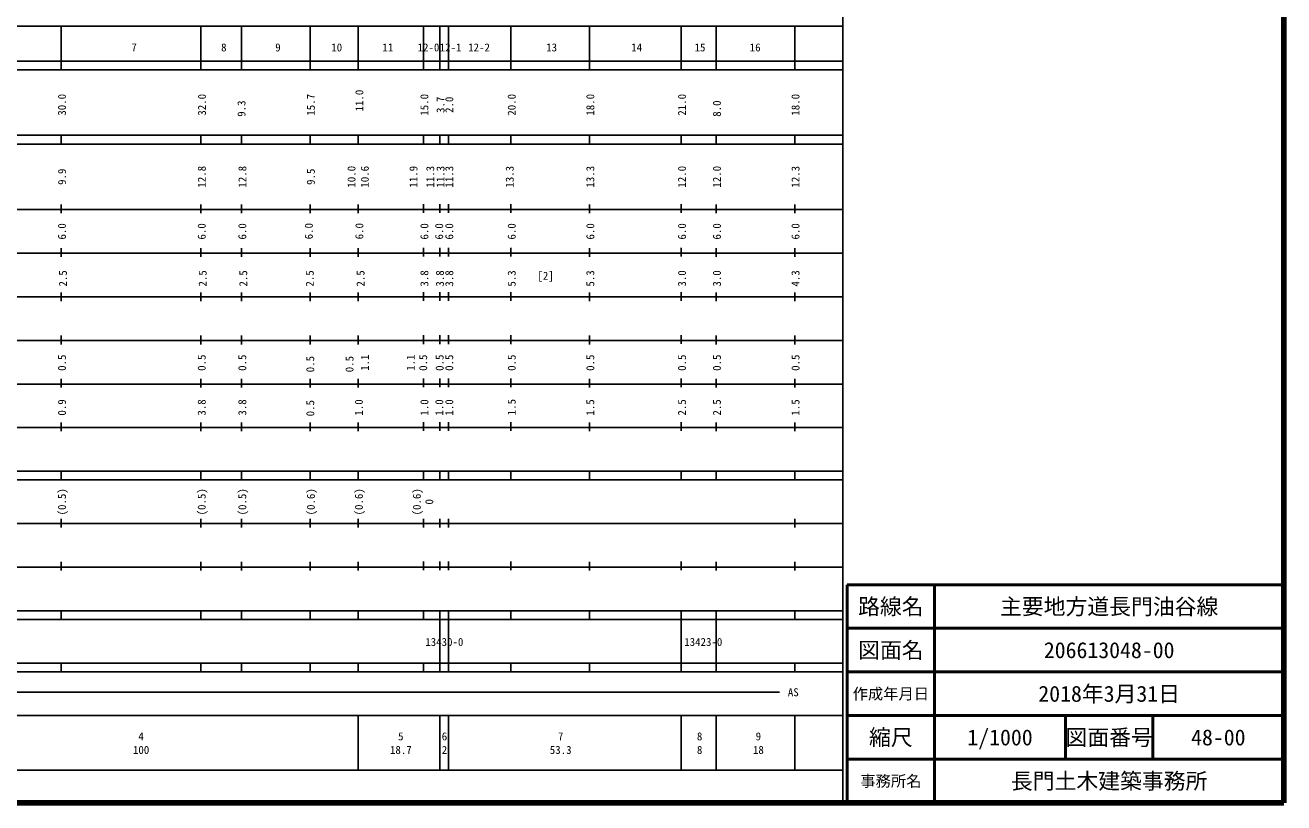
# Model space of a CAD drawing. Units: millimetres on the paper, enlarged 1000 times. Extents: x 40000 to 680000, y 20000 to 380000.
# Drawn here: x 391738 to 680000, y 20000 to 198249 of the extents above; entities that cross this region are included whole.
import ezdxf
from ezdxf.enums import TextEntityAlignment as Align

# ---------------------------------------------------------------- set-up
doc = ezdxf.new("R2010")
doc.units = ezdxf.units.MM
doc.header["$LTSCALE"] = 1000
for name, color, linetype, lineweight in [('M-TTL', 2, 'Continuous', 140), ('M-TTL-BAND', 7, 'Continuous', 25), ('M-TTL-FRAM', 2, 'Continuous', 50), ('M-TTL-LINE', 7, 'Continuous', 50), ('M-TTL-TXT', 7, 'Continuous', 13)]:
    doc.layers.add(name, color=color, linetype=linetype, lineweight=lineweight)
doc.styles.add('ＭＳ ゴシック', font='')
doc.styles.get('ＭＳ ゴシック').set_extended_font_data('MS Gothic')

msp = doc.modelspace()

# ---------------------------------------------------------------- linework, layer by layer
at = {"layer": 'M-TTL'}
for p, q in [((680000, 20000), (680000, 380000)), ((40000, 20000), (680000, 20000))]:
    msp.add_line(p, q, dxfattribs=at)
at = {"layer": 'M-TTL-BAND'}
for p, q in [((579000, 20000), (579000, 370000)), ((68000, 198000), (579000, 198000)), ((400000, 198000), (400000, 187984)), ((432000, 198000), (432000, 187984)), ((441300, 198000), (441300, 187984)), ((457000, 198000), (457000, 187984)), ((468000, 198000), (468000, 187984)), ((483000, 198000), (483000, 187984)), ((486700, 198000), (486700, 187984)), ((488700, 198000), (488700, 188000)), ((503000, 198000), (503000, 187984)), ((521000, 198000), (521000, 187984)), ((542000, 198000), (542000, 187984)), ((550000, 198000), (550000, 187984)), ((568000, 198000), (568000, 187984)), ((40000, 190000), (579000, 190000)), ((40000, 188000), (579000, 188000)), ((468000, 190014), (468000, 189014)), ((568000, 190014), (568000, 189014)), ((40000, 173000), (579000, 173000)), ((400000, 173000), (400000, 171000)), ((432000, 173000), (432000, 171000)), ((441300, 173000), (441300, 171000)), ((441300, 173000), (441300, 171000)), ((457000, 173000), (457000, 171000)), ((468000, 173000), (468000, 171000)), ((468000, 173000), (468000, 171000)), ((483000, 173000), (483000, 171000)), ((486700, 171000), (486700, 173000)), ((488700, 171000), (488700, 173000)), ((503000, 173000), (503000, 171000)), ((521000, 173000), (521000, 171000)), ((542000, 173000), (542000, 171000)), ((550000, 173000), (550000, 171000)), ((568000, 173000), (568000, 171000)), ((568000, 173000), (568000, 171000)), ((40000, 171000), (579000, 171000)), ((40000, 156000), (579000, 156000)), ((400000, 157144), (400000, 155144)), ((432000, 157144), (432000, 155144)), ((441300, 157144), (441300, 155144)), ((457000, 157144), (457000, 155144)), ((468000, 157144), (468000, 155144)), ((468000, 157144), (468000, 155144)), ((483000, 157211), (483000, 155211)), ((486700, 157211), (486700, 155211)), ((488700, 157211), (488700, 155211)), ((503000, 157214), (503000, 155214)), ((521000, 157144), (521000, 155144)), ((542000, 157221), (542000, 155221)), ((550000, 157144), (550000, 155144)), ((568000, 157144), (568000, 155144)), ((568000, 157144), (568000, 155144)), ((400000, 147155), (400000, 145155)), ((432000, 147155), (432000, 145155)), ((441300, 147155), (441300, 145155)), ((457000, 147155), (457000, 145155)), ((468000, 147155), (468000, 145155)), ((468000, 147155), (468000, 145155)), ((483000, 147222), (483000, 145222)), ((486700, 147222), (486700, 145222)), ((488700, 147222), (488700, 145222)), ((503000, 147225), (503000, 145225)), ((521000, 147155), (521000, 145155)), ((542000, 147232), (542000, 145232)), ((550000, 147155), (550000, 145155)), ((568000, 147155), (568000, 145155)), ((568000, 147155), (568000, 145155)), ((46000, 146000), (579000, 146000)), ((52000, 136000), (579000, 136000)), ((400000, 136998), (400000, 134998)), ((432000, 136998), (432000, 134998)), ((441300, 136998), (441300, 134998)), ((457000, 136998), (457000, 134998)), ((468000, 136998), (468000, 134998)), ((468000, 136998), (468000, 134998)), ((483000, 137066), (483000, 135066)), ((486700, 137066), (486700, 135066)), ((488700, 137066), (488700, 135066)), ((503000, 137069), (503000, 135069)), ((521000, 136998), (521000, 134998)), ((542000, 137075), (542000, 135075)), ((550000, 136998), (550000, 134998)), ((568000, 136998), (568000, 134998)), ((568000, 136998), (568000, 134998)), ((400000, 127092), (400000, 125092)), ((432000, 127092), (432000, 125092)), ((441300, 127092), (441300, 125092)), ((457000, 127092), (457000, 125092)), ((468000, 127092), (468000, 125092)), ((468000, 127092), (468000, 125092)), ((483000, 127160), (483000, 125160)), ((486700, 127160), (486700, 125160)), ((488700, 127160), (488700, 125160)), ((503000, 127163), (503000, 125163)), ((521000, 127092), (521000, 125092)), ((542000, 127169), (542000, 125169)), ((550000, 127092), (550000, 125092)), ((568000, 127092), (568000, 125092)), ((568000, 127092), (568000, 125092)), ((46000, 126000), (579000, 126000)), ((52000, 116000), (579000, 116000)), ((400000, 117183), (400000, 115183)), ((432000, 117183), (432000, 115183)), ((441300, 117183), (441300, 115183)), ((457000, 117183), (457000, 115183)), ((468000, 117183), (468000, 115183)), ((468000, 117183), (468000, 115183)), ((483000, 117250), (483000, 115250)), ((486700, 117250), (486700, 115250)), ((488700, 117250), (488700, 115250)), ((503000, 117253), (503000, 115253)), ((521000, 117183), (521000, 115183)), ((542000, 117260), (542000, 115260)), ((550000, 117183), (550000, 115183)), ((568000, 117183), (568000, 115183)), ((568000, 117183), (568000, 115183)), ((400000, 107192), (400000, 105192)), ((432000, 107192), (432000, 105192)), ((441300, 107192), (441300, 105192)), ((457000, 107192), (457000, 105192)), ((468000, 107192), (468000, 105192)), ((468000, 107192), (468000, 105192)), ((483000, 107260), (483000, 105260)), ((486700, 107260), (486700, 105260)), ((488700, 107260), (488700, 105260)), ((503000, 107263), (503000, 105263)), ((521000, 107192), (521000, 105192)), ((542000, 107269), (542000, 105269)), ((550000, 107192), (550000, 105192)), ((568000, 107192), (568000, 105192)), ((568000, 107192), (568000, 105192)), ((46000, 106000), (579000, 106000)), ((40000, 96000), (579000, 96000)), ((400000, 96000), (400000, 94000)), ((432000, 96000), (432000, 94000)), ((441300, 96000), (441300, 94000)), ((457000, 96000), (457000, 94000)), ((468000, 96000), (468000, 94000)), ((468000, 96000), (468000, 94000)), ((483000, 96000), (483000, 94000)), ((486700, 96000), (486700, 94000)), ((488700, 96000), (488700, 94000)), ((503000, 96000), (503000, 94000)), ((521000, 96000), (521000, 94000)), ((542000, 96000), (542000, 94000)), ((550000, 96000), (550000, 94000)), ((568000, 96000), (568000, 94000)), ((568000, 96000), (568000, 94000)), ((40000, 94000), (579000, 94000)), ((49000, 84000), (579000, 84000)), ((400000, 85098), (400000, 83098)), ((432000, 85098), (432000, 83098)), ((441300, 85098), (441300, 83098)), ((457000, 85098), (457000, 83098)), ((468000, 85098), (468000, 83098)), ((482999, 85095), (482999, 83095)), ((486699, 85095), (486699, 83095)), ((488699, 85095), (488699, 83095)), ((568000, 85098), (568000, 83098)), ((400000, 75271), (400000, 73271)), ((432000, 75271), (432000, 73271)), ((441300, 75271), (441300, 73271)), ((457000, 75271), (457000, 73271)), ((468000, 75271), (468000, 73271)), ((483000, 75338), (483000, 73338)), ((486700, 75338), (486700, 73338)), ((488700, 75338), (488700, 73338)), ((503000, 75342), (503000, 73342)), ((521000, 75271), (521000, 73271)), ((542000, 75348), (542000, 73348)), ((550000, 75271), (550000, 73271)), ((568000, 75271), (568000, 73271)), ((40000, 74000), (579000, 74000)), ((40000, 64000), (579000, 64000)), ((400000, 64000), (400000, 62000)), ((432000, 64000), (432000, 62000)), ((441300, 64000), (441300, 62000)), ((457000, 64000), (457000, 62000)), ((468000, 64000), (468000, 62000)), ((468000, 64000), (468000, 62000)), ((483000, 64000), (483000, 62000)), ((486700, 64000), (486700, 52000)), ((488700, 64000), (488700, 52000)), ((503000, 64000), (503000, 62000)), ((521000, 64000), (521000, 62000)), ((542000, 64000), (542000, 52255)), ((550000, 64000), (550002, 52257)), ((568000, 64000), (568000, 62000)), ((568000, 64000), (568000, 62000)), ((40000, 62000), (579000, 62000)), ((40000, 52000), (579000, 52000)), ((400000, 52000), (400000, 50000)), ((432000, 52000), (432000, 50000)), ((441300, 52000), (441300, 50000)), ((457000, 52000), (457000, 50000)), ((468000, 52000), (468000, 50000)), ((468000, 52000), (468000, 50000)), ((483000, 52000), (483000, 50000)), ((486700, 52000), (486700, 50000)), ((488700, 52000), (488700, 50000)), ((503000, 52000), (503000, 50000)), ((521000, 52000), (521000, 50000)), ((542000, 52000), (542000, 50000)), ((550000, 52000), (550000, 50000)), ((568000, 52000), (568000, 50000)), ((568000, 52000), (568000, 50000)), ((40000, 50000), (579000, 50000)), ((71898, 45483), (488440, 45378)), ((488440, 45378), (564490, 45378)), ((40000, 40000), (579000, 40000)), ((468000, 40000), (468000, 27500)), ((486700, 40000), (486700, 27500)), ((488700, 40000), (488700, 27500)), ((542000, 40000), (542000, 27500)), ((550000, 40000), (550000, 27500)), ((568000, 40000), (568000, 27500)), ((68000, 27500), (579000, 27500))]:
    msp.add_line(p, q, dxfattribs=at)
at = {"layer": 'M-TTL-FRAM'}
for p, q in [((680000, 70000), (580000, 70000)), ((580000, 70000), (580000, 20000))]:
    msp.add_line(p, q, dxfattribs=at)
at = {"layer": 'M-TTL-LINE'}
for p, q in [((600000, 70000), (600000, 20000)), ((680000, 60000), (580000, 60000)), ((680000, 50000), (580000, 50000)), ((680000, 40000), (580000, 40000)), ((630000, 40000), (630000, 30000)), ((650000, 40000), (650000, 30000)), ((680000, 30000), (580000, 30000))]:
    msp.add_line(p, q, dxfattribs=at)

# ---------------------------------------------------------------- texts
at = {"layer": 'M-TTL-BAND', "style": 'ＭＳ ゴシック'}
for s, p in [('7', (416686, 193147)), ('8', (437238, 193147)), ('9', (449630, 193147)), ('10', (463090, 193147)), ('11', (474807, 193147)), ('12-0', (484108, 193147)), ('12-1', (489181, 193147)), ('12-2', (495685, 193147)), ('13', (512311, 193147)), ('14', (531790, 193147)), ('15', (546298, 193147)), ('16', (558927, 193147)), ('[2]', (510933, 140807)), ('13430-0', (487733, 56877)), ('13423-0', (547042, 56877)), ('AS', (567655, 45343)), ('4', (418288, 35238)), ('5', (477770, 35238)), ('6', (487768, 35238)), ('7', (514379, 35238)), ('8', (546205, 35238)), ('9', (559661, 35238)), ('100', (418288, 32131)), ('18.7', (477770, 32131)), ('2', (487768, 32131)), ('53.3', (514379, 32131)), ('8', (546205, 32131)), ('18', (559661, 32131))]:
    msp.add_text(s, height=1833, dxfattribs=at).set_placement(p, align=Align.MIDDLE_CENTER)
for s, p in [('30.0', (400156, 179995)), ('32.0', (432222, 179995)), ('15.7', (457156, 179995)), ('11.0', (468264, 180961)), ('15.0', (483156, 179995)), ('3.7', (486856, 179995)), ('2.0', (488856, 179995)), ('20.0', (503156, 179995)), ('18.0', (521157, 179995)), ('21.0', (542156, 179995)), ('18.0', (568156, 179995)), ('9.3', (441279, 179120)), ('8.0', (550156, 179120)), ('9.9', (400182, 163500)), ('12.8', (432182, 163500)), ('12.8', (441482, 163500)), ('9.5', (457156, 163500)), ('10.0', (466466, 163500)), ('10.6', (469514, 163500)), ('11.9', (480657, 163500)), ('11.3', (484501, 163500)), ('11.3', (486856, 163500)), ('11.3', (488856, 163500)), ('13.3', (502704, 163500)), ('13.3', (521157, 163500)), ('12.0', (542156, 163500)), ('12.0', (550156, 163500)), ('12.3', (568156, 163500)), ('6.0', (400156, 150978)), ('6.0', (432156, 150978)), ('6.0', (441456, 150978)), ('6.0', (456697, 151034)), ('6.0', (468264, 151027)), ('6.0', (483156, 150978)), ('6.0', (486545, 150978)), ('6.0', (488856, 150978)), ('6.0', (503156, 150978)), ('6.0', (521157, 150978)), ('6.0', (542156, 150978)), ('6.0', (550156, 150978)), ('6.0', (568156, 150978)), ('2.5', (400381, 140195)), ('2.5', (432381, 140195)), ('2.5', (441681, 140195)), ('2.5', (456910, 140195)), ('2.5', (468544, 140195)), ('3.8', (483156, 140195)), ('3.8', (486718, 140195)), ('3.8', (488856, 140195)), ('5.3', (503156, 140195)), ('5.3', (521157, 140195)), ('3.0', (542156, 140195)), ('3.0', (550156, 140195)), ('4.3', (568156, 140195)), ('0.5', (400156, 120882)), ('0.5', (400156, 120882)), ('0.5', (432156, 120882)), ('0.5', (432156, 120882)), ('0.5', (441456, 120882)), ('0.5', (441456, 120882)), ('0.5', (457020, 120554)), ('0.5', (466008, 120554)), ('1.1', (469546, 120882)), ('1.1', (480038, 120882)), ('0.5', (482879, 120882)), ('0.5', (486649, 120882)), ('0.5', (488856, 120882)), ('0.5', (503156, 120882)), ('0.5', (521157, 120882)), ('0.5', (521157, 120882)), ('0.5', (542156, 120882)), ('0.5', (550156, 120882)), ('0.5', (550156, 120882)), ('0.5', (568156, 120882)), ('0.5', (568156, 120882)), ('0.9', (400156, 110625)), ('3.8', (432156, 110625)), ('3.8', (441456, 110625)), ('0.5', (457025, 110459)), ('1.0', (468156, 110625)), ('1.0', (483156, 110625)), ('1.0', (486569, 110625)), ('1.0', (488856, 110625)), ('1.5', (503156, 110695)), ('1.5', (521157, 110625)), ('2.5', (542156, 110625)), ('2.5', (550156, 110625)), ('1.5', (568156, 110625)), ('(0.5)', (400156, 89000)), ('(0.5)', (432156, 89000)), ('(0.5)', (441456, 89000)), ('(0.6)', (457156, 89000)), ('(0.6)', (468156, 89000)), ('(0.6)', (481419, 89000)), ('0', (484278, 89000))]:
    msp.add_text(s, height=1833, rotation=90, dxfattribs=at).set_placement(p, align=Align.MIDDLE_CENTER)
at = {"layer": 'M-TTL-TXT', "style": 'ＭＳ ゴシック'}
for s, height, p in [('路線名', 3666, (590000, 65000)), ('主要地方道長門油谷線', 3666, (640000, 65000)), ('図面名', 3666, (590000, 55000)), ('206613048-00', 3666, (640000, 55000)), ('作成年月日', 2566, (590000, 45000)), ('2018年3月31日', 3666, (640000, 45000)), ('縮尺', 3666, (590000, 35000)), ('1/1000', 3666, (615000, 35000)), ('図面番号', 3666, (640000, 35000)), ('48-00', 3666, (665000, 35000)), ('事務所名', 2566, (590000, 25000)), ('長門土木建築事務所', 3666, (640000, 25000))]:
    msp.add_text(s, height=height, dxfattribs=at).set_placement(p, align=Align.MIDDLE_CENTER)

doc.saveas('drawing.dxf')
